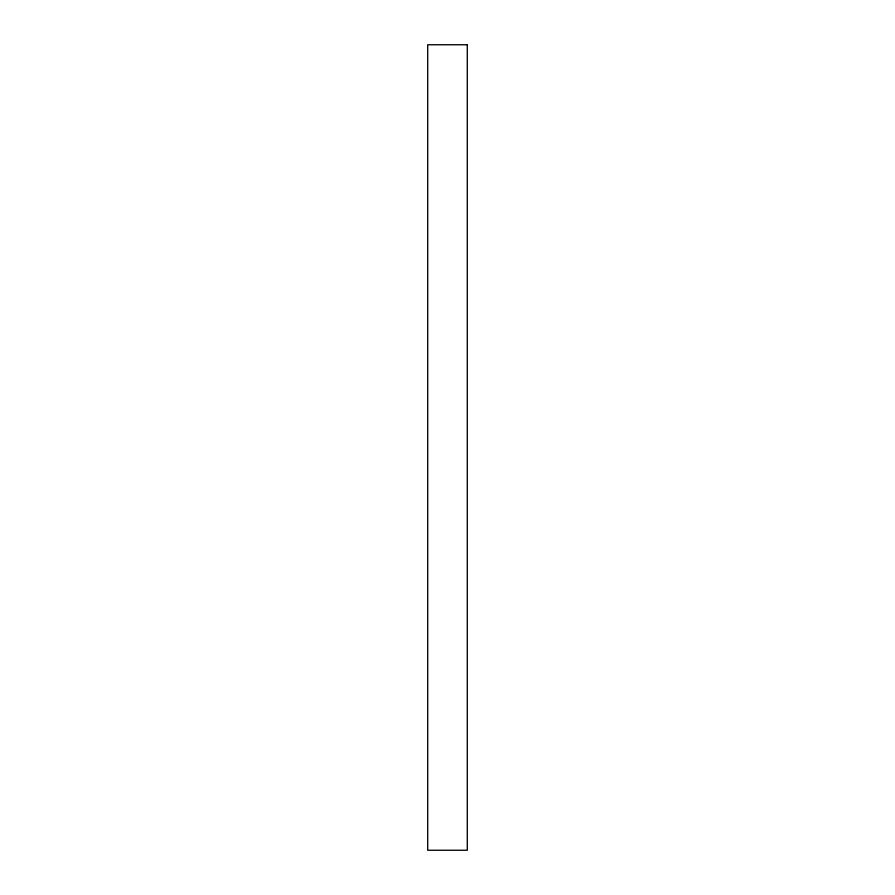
<?xml version="1.0" encoding="UTF-8"?>
<svg xmlns="http://www.w3.org/2000/svg" width="895" height="895" viewBox="0 0 895 895"><rect width="100%" height="100%" fill="white"/><g stroke="black" fill="none" stroke-linecap="round" stroke-linejoin="round"><path stroke-width="1.34" d="M467.291 44.75L427.709 44.75L427.709 850.25L467.291 850.25L467.291 44.75"/></g></svg>
